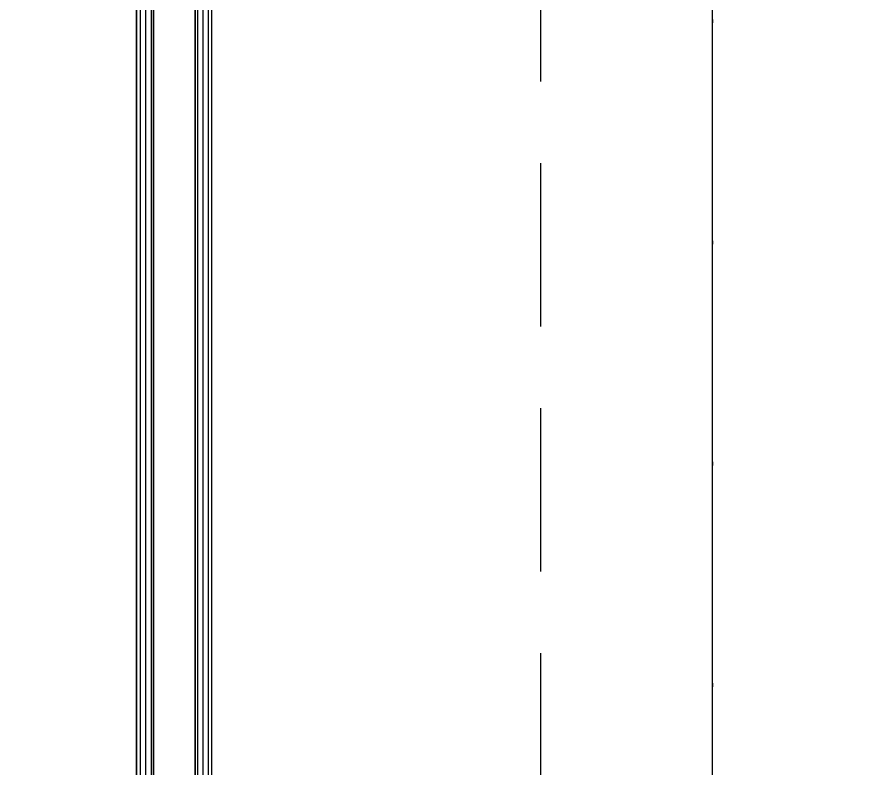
# Model space of a CAD drawing. Header units: inches. Extents: x 21 to 32698, y 13 to 3712.
# Drawn here: x 15336.46 to 15361.19, y 1393.51 to 1415.4 of the extents above; entities that cross this region are included whole.
import ezdxf

# ---------------------------------------------------------------- set-up
doc = ezdxf.new("R2010")
doc.units = ezdxf.units.IN
doc.header["$MEASUREMENT"] = 0
doc.set_wipeout_variables(frame=1)
doc.linetypes.add('DOT', pattern=[6.35, 0, -6.35])
doc.linetypes.add('IMPORT-HIDDEN2', pattern=[47.625, 31.75, -15.875])
for name, color, linetype, lineweight in [('Z_MİM_-KM-BEAM-RAY', 8, 'DOT', 25), ('Z_MİM_-KM-GLAZ', 8, 'Continuous', 25), ('Z_MİM_-KM-GLAZ-CURT', 8, 'Continuous', 25), ('Z_MİM_-KM-RAY-1', 8, 'IMPORT-HIDDEN2', 25), ('Z_MİM_-KM-WALL', 8, 'Continuous', 25), ('Z_MİM_-KM-WALL-PLASTER', 8, 'Continuous', 25), ('Z_MİM_aksesuar_k', 8, 'Continuous', 25)]:
    doc.layers.add(name, color=color, linetype=linetype, lineweight=lineweight)

# ---------------------------------------------------------------- blocks, each defined once
blk = doc.blocks.new('-KM_Kiriş İzi-2K')
at = {"layer": 'Z_MİM_-KM-BEAM-RAY'}
blk.add_line((25.001, 530), (25.001, 150), dxfattribs=at)
blk = doc.blocks.new('*U147')
blk.add_wipeout([(160, 5), (160, -36.5), (0, -36.5), (0, 5)])
at = {"layer": 'Z_MİM_-KM-GLAZ-CURT'}
blk.add_lwpolyline([(0, 2.5), (0, 5), (160, 5), (160, 2.5)], dxfattribs=at)
at = {"layer": 'Z_MİM_-KM-RAY-1', "ltscale": 0.15}
blk.add_line((160, 0), (0, 0), dxfattribs=at)
at = {"layer": 'Z_MİM_aksesuar_k'}
for p, q in [((74.256, -9.576), (14.772, -9.576)), ((14.772, -9.684), (74.256, -9.684)), ((14.772, -9.843), (74.256, -9.843)), ((14.772, -10.001), (74.256, -10.001)), ((14.772, -10.06), (74.256, -10.06)), ((14.772, -10.076), (74.256, -10.076)), ((14.772, -11.276), (74.256, -11.276)), ((14.772, -11.291), (74.256, -11.291)), ((14.772, -11.35), (74.256, -11.35)), ((14.772, -11.509), (74.256, -11.509)), ((14.772, -11.667), (74.256, -11.667)), ((14.772, -11.776), (74.256, -11.776)), ((74.256, -11.776), (14.772, -11.776))]:
    blk.add_line(p, q, dxfattribs=at)

msp = doc.modelspace()

# ---------------------------------------------------------------- linework, layer by layer
at = {"layer": 'Z_MİM_-KM-WALL'}
msp.add_lwpolyline([(15351.714, 1132.083), (15351.714, 1512.083)], dxfattribs=at)
at = {"layer": 'Z_MİM_-KM-WALL-PLASTER'}
msp.add_lwpolyline([(15699.213, 1644.583), (15699.213, 1004.583), (15359.215, 1004.583), (15359.215, 1134.583), (15354.214, 1134.583), (15354.214, 1509.583), (15359.215, 1509.583), (15359.215, 1589.583), (15454.215, 1589.583), (15454.215, 1644.583)], close=True, dxfattribs=at)

# ---------------------------------------------------------------- block references
at = {"layer": 'Z_MİM_-KM-BEAM-RAY'}
msp.add_blockref('-KM_Kiriş İzi-2K', (15331.714, 982.083), dxfattribs=at)

# ---------------------------------------------------------------- next in the draw order: block references
at = {"layer": 'Z_MİM_-KM-GLAZ', "ltscale": 1.5, "rotation": 270}
msp.add_blockref('*U147', (15351.714, 1452.083), dxfattribs=at)

doc.saveas('drawing.dxf')
